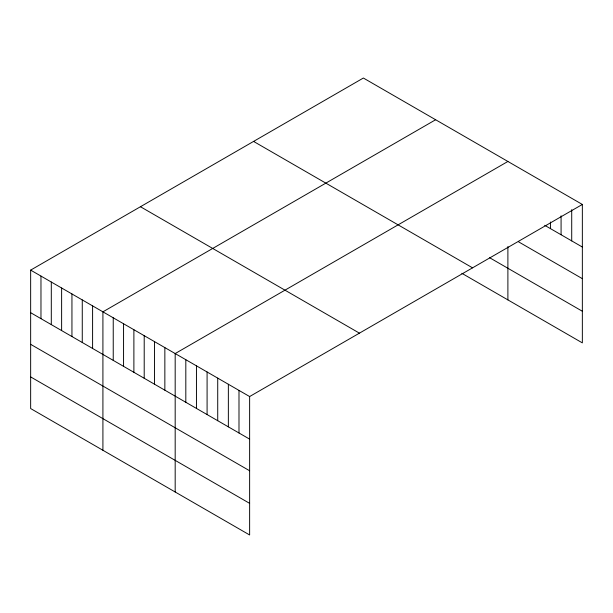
<?xml version="1.0" encoding="UTF-8"?>
<svg xmlns="http://www.w3.org/2000/svg" width="613" height="613" viewBox="0 0 613 613"><rect width="100%" height="100%" fill="white"/><g stroke="black" fill="none" stroke-linecap="round" stroke-linejoin="round"><path stroke-width="0.92" d="M30.65 270.118L249.629 396.542L249.629 534.973L30.65 408.549L30.65 270.118L363.371 78.027L582.35 204.451L582.35 342.882L461.842 273.306M435.636 119.742L102.915 311.841L102.915 450.271M507.893 161.464L175.18 353.563L175.18 491.994M249.629 396.542L582.35 204.451M544.712 225.308L582.35 247.031M518.537 241.821L582.35 278.662M489.634 257.721L582.35 311.251M253.575 141.419L472.554 267.843M140.446 206.727L359.425 333.158M30.65 312.699L249.629 439.13M30.65 344.33L249.629 470.761M30.65 376.918L249.629 503.35M571.714 209.669L571.714 240.894M561.079 215.83L561.079 234.748M550.443 221.99L550.443 228.611M507.893 246.541L507.893 299.895M238.993 390.404L238.993 432.985M228.358 384.267L228.358 426.847M217.722 378.121L217.722 420.71M207.087 371.984L207.087 414.564M196.451 365.838L196.451 408.427M185.816 359.701L185.816 402.281M164.851 347.602L164.851 390.182M154.53 341.64L154.53 384.221M144.208 335.679L144.208 378.259M133.887 329.717L133.887 372.306M123.558 323.764L123.558 366.344M113.236 317.802L113.236 360.383M92.594 305.879L92.594 348.46M82.265 299.918L82.265 342.498M71.943 293.956L71.943 336.545M61.622 288.003L61.622 330.583M51.3 282.041L51.3 324.622M40.971 276.08L40.971 318.66"/></g></svg>
